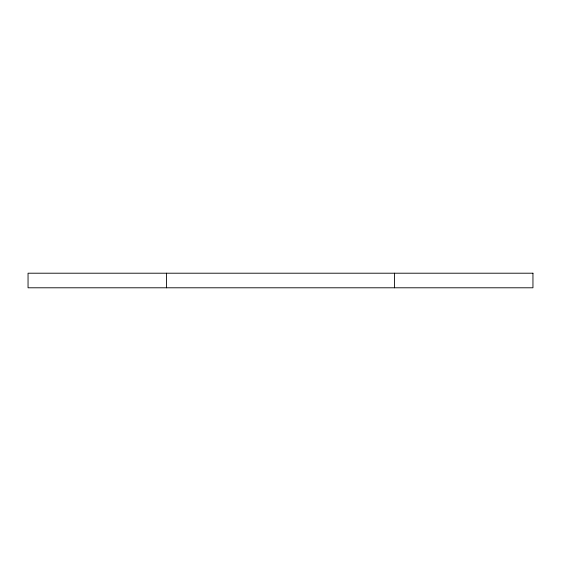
<?xml version="1.0" encoding="UTF-8"?>
<svg xmlns="http://www.w3.org/2000/svg" width="561" height="561" viewBox="0 0 561 561"><rect width="100%" height="100%" fill="white"/><g stroke="black" fill="none" stroke-linecap="round" stroke-linejoin="round"><path stroke-width="0.84" d="M394.516 273.207L394.516 287.793M166.484 273.207L166.484 287.793M532.95 273.207L28.05 273.207L28.05 287.793L532.95 287.793L532.95 273.207"/></g></svg>
